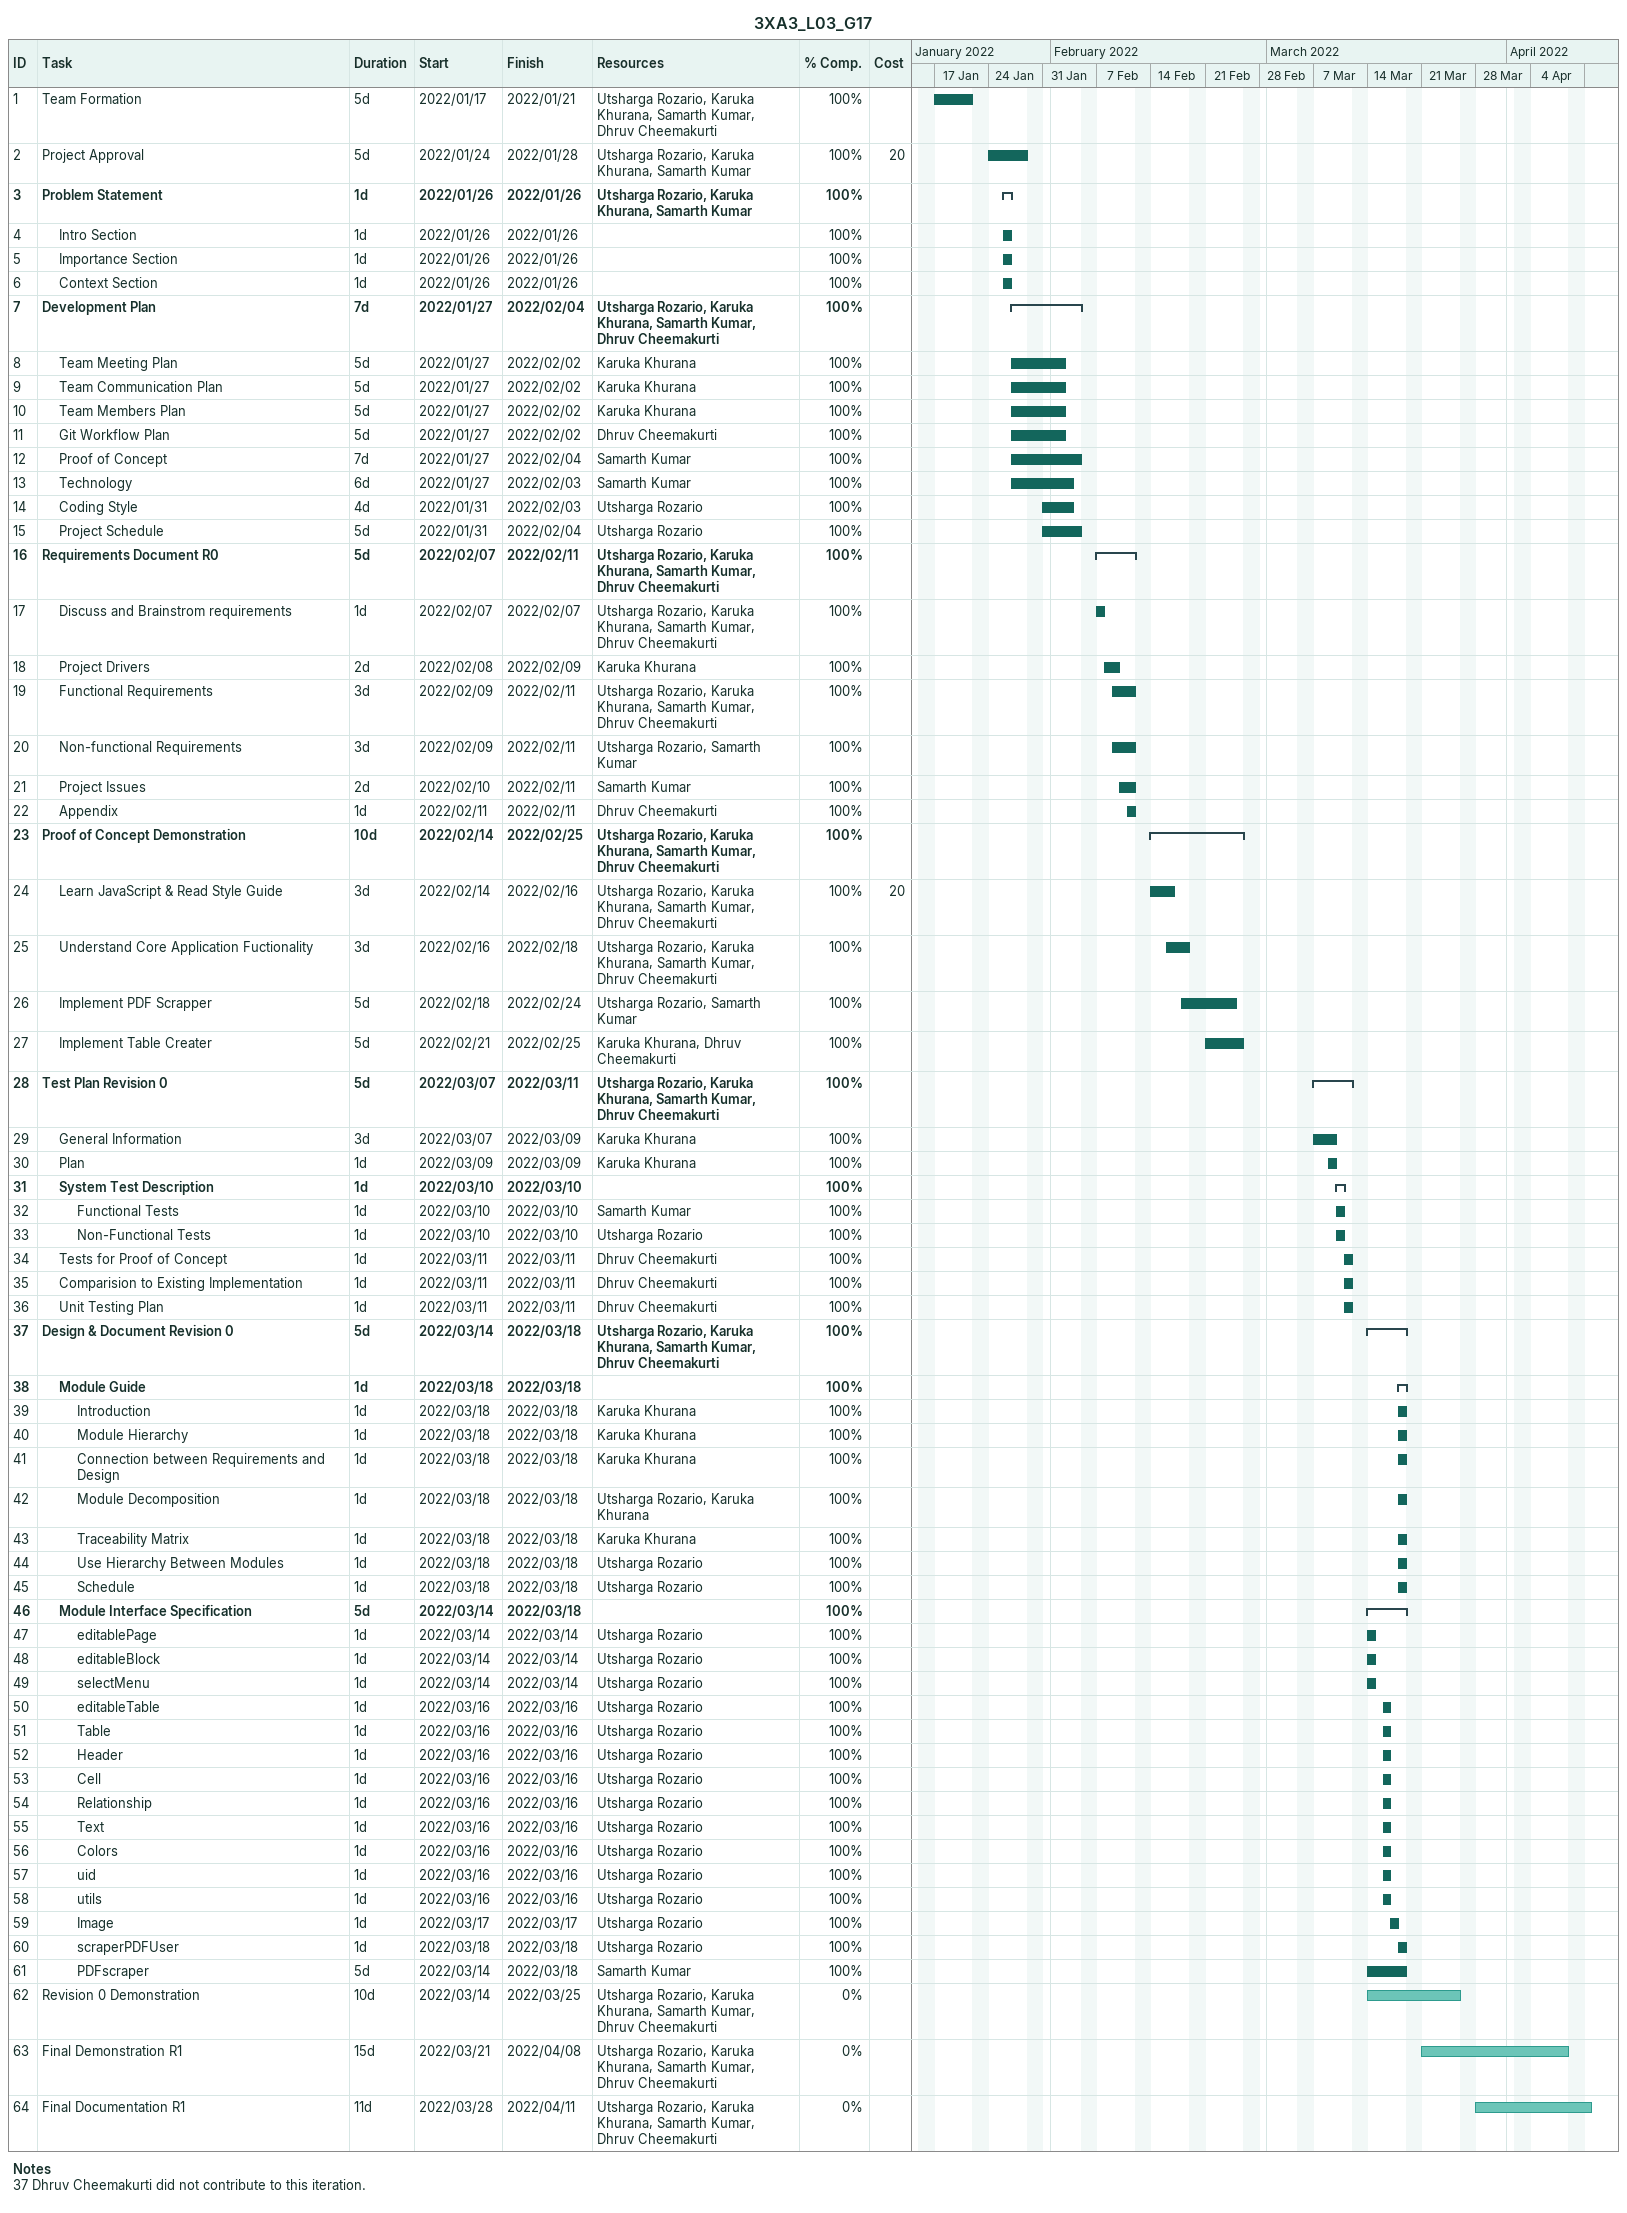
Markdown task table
3XA3_L03_G17

| ID | Level | Task | Duration | Start | Finish | Resources | % complete | Cost |
|---|---|---|---|---|---|---|---|---|
| 1 | 1 | Team Formation | 5d | 2022-01-17 | 2022-01-21 | Utsharga Rozario, Karuka Khurana, Samarth Kumar, Dhruv Cheemakurti | 100 |  |
| 2 | 1 | Project Approval | 5d | 2022-01-24 | 2022-01-28 | Utsharga Rozario, Karuka Khurana, Samarth Kumar | 100 | 20 |
| 3 | 1 | **Problem Statement** | 1d | 2022-01-26 | 2022-01-26 | Utsharga Rozario, Karuka Khurana, Samarth Kumar | 100 |  |
| 4 | 2 | Intro Section | 1d | 2022-01-26 | 2022-01-26 |  | 100 |  |
| 5 | 2 | Importance Section | 1d | 2022-01-26 | 2022-01-26 |  | 100 |  |
| 6 | 2 | Context Section | 1d | 2022-01-26 | 2022-01-26 |  | 100 |  |
| 7 | 1 | **Development Plan** | 7d | 2022-01-27 | 2022-02-04 | Utsharga Rozario, Karuka Khurana, Samarth Kumar, Dhruv Cheemakurti | 100 |  |
| 8 | 2 | Team Meeting Plan | 5d | 2022-01-27 | 2022-02-02 | Karuka Khurana | 100 |  |
| 9 | 2 | Team Communication Plan | 5d | 2022-01-27 | 2022-02-02 | Karuka Khurana | 100 |  |
| 10 | 2 | Team Members Plan | 5d | 2022-01-27 | 2022-02-02 | Karuka Khurana | 100 |  |
| 11 | 2 | Git Workflow Plan | 5d | 2022-01-27 | 2022-02-02 | Dhruv Cheemakurti | 100 |  |
| 12 | 2 | Proof of Concept | 7d | 2022-01-27 | 2022-02-04 | Samarth Kumar | 100 |  |
| 13 | 2 | Technology | 6d | 2022-01-27 | 2022-02-03 | Samarth Kumar | 100 |  |
| 14 | 2 | Coding Style | 4d | 2022-01-31 | 2022-02-03 | Utsharga Rozario | 100 |  |
| 15 | 2 | Project Schedule | 5d | 2022-01-31 | 2022-02-04 | Utsharga Rozario | 100 |  |
| 16 | 1 | **Requirements Document R0** | 5d | 2022-02-07 | 2022-02-11 | Utsharga Rozario, Karuka Khurana, Samarth Kumar, Dhruv Cheemakurti | 100 |  |
| 17 | 2 | Discuss and Brainstrom requirements | 1d | 2022-02-07 | 2022-02-07 | Utsharga Rozario, Karuka Khurana, Samarth Kumar, Dhruv Cheemakurti | 100 |  |
| 18 | 2 | Project Drivers | 2d | 2022-02-08 | 2022-02-09 | Karuka Khurana | 100 |  |
| 19 | 2 | Functional Requirements | 3d | 2022-02-09 | 2022-02-11 | Utsharga Rozario, Karuka Khurana, Samarth Kumar, Dhruv Cheemakurti | 100 |  |
| 20 | 2 | Non-functional Requirements | 3d | 2022-02-09 | 2022-02-11 | Utsharga Rozario, Samarth Kumar | 100 |  |
| 21 | 2 | Project Issues | 2d | 2022-02-10 | 2022-02-11 | Samarth Kumar | 100 |  |
| 22 | 2 | Appendix | 1d | 2022-02-11 | 2022-02-11 | Dhruv Cheemakurti | 100 |  |
| 23 | 1 | **Proof of Concept Demonstration** | 10d | 2022-02-14 | 2022-02-25 | Utsharga Rozario, Karuka Khurana, Samarth Kumar, Dhruv Cheemakurti | 100 |  |
| 24 | 2 | Learn JavaScript & Read Style Guide | 3d | 2022-02-14 | 2022-02-16 | Utsharga Rozario, Karuka Khurana, Samarth Kumar, Dhruv Cheemakurti | 100 | 20 |
| 25 | 2 | Understand Core Application Fuctionality | 3d | 2022-02-16 | 2022-02-18 | Utsharga Rozario, Karuka Khurana, Samarth Kumar, Dhruv Cheemakurti | 100 |  |
| 26 | 2 | Implement PDF Scrapper | 5d | 2022-02-18 | 2022-02-24 | Utsharga Rozario, Samarth Kumar | 100 |  |
| 27 | 2 | Implement Table Creater | 5d | 2022-02-21 | 2022-02-25 | Karuka Khurana, Dhruv Cheemakurti | 100 |  |
| 28 | 1 | **Test Plan Revision 0** | 5d | 2022-03-07 | 2022-03-11 | Utsharga Rozario, Karuka Khurana, Samarth Kumar, Dhruv Cheemakurti | 100 |  |
| 29 | 2 | General Information | 3d | 2022-03-07 | 2022-03-09 | Karuka Khurana | 100 |  |
| 30 | 2 | Plan | 1d | 2022-03-09 | 2022-03-09 | Karuka Khurana | 100 |  |
| 31 | 2 | **System Test Description** | 1d | 2022-03-10 | 2022-03-10 |  | 100 |  |
| 32 | 3 | Functional Tests | 1d | 2022-03-10 | 2022-03-10 | Samarth Kumar | 100 |  |
| 33 | 3 | Non-Functional Tests | 1d | 2022-03-10 | 2022-03-10 | Utsharga Rozario | 100 |  |
| 34 | 2 | Tests for Proof of Concept | 1d | 2022-03-11 | 2022-03-11 | Dhruv Cheemakurti | 100 |  |
| 35 | 2 | Comparision to Existing Implementation | 1d | 2022-03-11 | 2022-03-11 | Dhruv Cheemakurti | 100 |  |
| 36 | 2 | Unit Testing Plan | 1d | 2022-03-11 | 2022-03-11 | Dhruv Cheemakurti | 100 |  |
| 37 | 1 | **Design & Document Revision 0** | 5d | 2022-03-14 | 2022-03-18 | Utsharga Rozario, Karuka Khurana, Samarth Kumar, Dhruv Cheemakurti | 100 |  |
| 38 | 2 | **Module Guide** | 1d | 2022-03-18 | 2022-03-18 |  | 100 |  |
| 39 | 3 | Introduction | 1d | 2022-03-18 | 2022-03-18 | Karuka Khurana | 100 |  |
| 40 | 3 | Module Hierarchy | 1d | 2022-03-18 | 2022-03-18 | Karuka Khurana | 100 |  |
| 41 | 3 | Connection between Requirements and Design | 1d | 2022-03-18 | 2022-03-18 | Karuka Khurana | 100 |  |
| 42 | 3 | Module Decomposition | 1d | 2022-03-18 | 2022-03-18 | Utsharga Rozario, Karuka Khurana | 100 |  |
| 43 | 3 | Traceability Matrix | 1d | 2022-03-18 | 2022-03-18 | Karuka Khurana | 100 |  |
| 44 | 3 | Use Hierarchy Between Modules | 1d | 2022-03-18 | 2022-03-18 | Utsharga Rozario | 100 |  |
| 45 | 3 | Schedule | 1d | 2022-03-18 | 2022-03-18 | Utsharga Rozario | 100 |  |
| 46 | 2 | **Module Interface Specification** | 5d | 2022-03-14 | 2022-03-18 |  | 100 |  |
| 47 | 3 | editablePage | 1d | 2022-03-14 | 2022-03-14 | Utsharga Rozario | 100 |  |
| 48 | 3 | editableBlock | 1d | 2022-03-14 | 2022-03-14 | Utsharga Rozario | 100 |  |
| 49 | 3 | selectMenu | 1d | 2022-03-14 | 2022-03-14 | Utsharga Rozario | 100 |  |
| 50 | 3 | editableTable | 1d | 2022-03-16 | 2022-03-16 | Utsharga Rozario | 100 |  |
| 51 | 3 | Table | 1d | 2022-03-16 | 2022-03-16 | Utsharga Rozario | 100 |  |
| 52 | 3 | Header | 1d | 2022-03-16 | 2022-03-16 | Utsharga Rozario | 100 |  |
| 53 | 3 | Cell | 1d | 2022-03-16 | 2022-03-16 | Utsharga Rozario | 100 |  |
| 54 | 3 | Relationship | 1d | 2022-03-16 | 2022-03-16 | Utsharga Rozario | 100 |  |
| 55 | 3 | Text | 1d | 2022-03-16 | 2022-03-16 | Utsharga Rozario | 100 |  |
| 56 | 3 | Colors | 1d | 2022-03-16 | 2022-03-16 | Utsharga Rozario | 100 |  |
| 57 | 3 | uid | 1d | 2022-03-16 | 2022-03-16 | Utsharga Rozario | 100 |  |
| 58 | 3 | utils | 1d | 2022-03-16 | 2022-03-16 | Utsharga Rozario | 100 |  |
| 59 | 3 | Image | 1d | 2022-03-17 | 2022-03-17 | Utsharga Rozario | 100 |  |
| 60 | 3 | scraperPDFUser | 1d | 2022-03-18 | 2022-03-18 | Utsharga Rozario | 100 |  |
| 61 | 3 | PDFscraper | 5d | 2022-03-14 | 2022-03-18 | Samarth Kumar | 100 |  |
| 62 | 1 | Revision 0 Demonstration | 10d | 2022-03-14 | 2022-03-25 | Utsharga Rozario, Karuka Khurana, Samarth Kumar, Dhruv Cheemakurti | 0 |  |
| 63 | 1 | Final Demonstration R1 | 15d | 2022-03-21 | 2022-04-08 | Utsharga Rozario, Karuka Khurana, Samarth Kumar, Dhruv Cheemakurti | 0 |  |
| 64 | 1 | Final Documentation R1 | 11d | 2022-03-28 | 2022-04-11 | Utsharga Rozario, Karuka Khurana, Samarth Kumar, Dhruv Cheemakurti | 0 |  |

Notes
- 37: Dhruv Cheemakurti did not contribute to this iteration.
